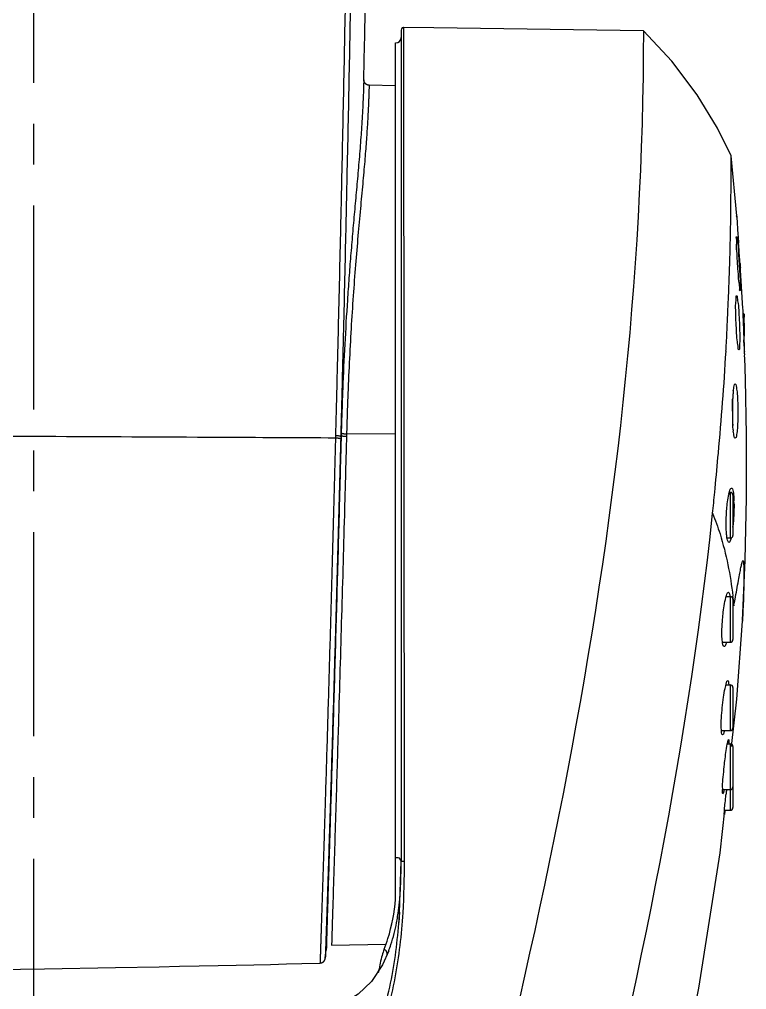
# Model space of a CAD drawing. Header units: millimetres. Extents: x 5828 to 6704, y 123 to 421.
# Drawn here: x 6340.75 to 6347.42, y 241.01 to 249.92 of the extents above; entities that cross this region are included whole.
import ezdxf

# ---------------------------------------------------------------- set-up
doc = ezdxf.new("R2010")
doc.units = ezdxf.units.MM
doc.linetypes.add('CENTER', pattern=[0.6, 0.375, -0.075, 0.075, -0.075])
doc.layers.add('中心线', color=7, linetype='Continuous')
doc.layers.add('外形图', color=7, linetype='Continuous')

msp = doc.modelspace()

# ---------------------------------------------------------------- linework, layer by layer
at = {"layer": '中心线', "linetype": 'CENTER', "ltscale": 5}
msp.add_line((6340.876, 281.2143), (6340.876, 224.7506), dxfattribs=at)
at = {"layer": '外形图', "linetype": 'ByBlock'}
for p, q in [((6343.917, 249.7773), (6343.9216, 249.9961)), ((6344.2822, 242.1933), (6344.2763, 249.85)), ((6343.9127, 249.5567), (6343.917, 249.7773)), ((6344.251, 249.825), (6344.251, 242.1911)), ((6344.201, 241.8446), (6344.201, 249.7068)), ((6343.909, 249.3568), (6343.9127, 249.5567)), ((6343.9091, 249.3648), (6343.9091, 249.3648)), ((6343.9091, 249.3648), (6343.9091, 249.3648)), ((6343.9091, 249.3646), (6343.9091, 249.3647)), ((6343.9091, 249.3645), (6343.9091, 249.3646)), ((6343.9091, 249.3638), (6343.9091, 249.3641)), ((6343.9091, 249.3635), (6343.9091, 249.3638)), ((6343.9092, 249.3632), (6343.9091, 249.3635)), ((6344.201, 249.3142), (6343.958, 249.3184)), ((6347.3332, 248.1193), (6347.2822, 248.669)), ((6347.2785, 248.0625), (6347.2789, 248.0865)), ((6347.3341, 248.1081), (6347.3331, 248.1193)), ((6347.3338, 248.1071), (6347.3451, 247.9466)), ((6347.2749, 247.8785), (6347.2752, 247.89)), ((6347.3451, 247.9466), (6347.3463, 247.9305)), ((6347.3463, 247.9305), (6347.3506, 247.8693)), ((6347.2746, 247.8658), (6347.2749, 247.8785)), ((6347.2727, 247.7873), (6347.2728, 247.7931)), ((6347.2692, 247.666), (6347.27, 247.692)), ((6347.2625, 247.4723), (6347.2634, 247.497)), ((6347.3899, 247.2263), (6347.3901, 247.22)), ((6347.3901, 247.22), (6347.3902, 247.2177)), ((6347.3937, 247.2193), (6347.3901, 247.2193)), ((6347.3916, 247.1766), (6347.3933, 247.1324)), ((6347.3937, 247.2193), (6347.3954, 247.2084)), ((6347.3954, 247.2084), (6347.3961, 247.2029)), ((6347.4003, 247.2193), (6347.3961, 247.2193)), ((6347.401, 247.2167), (6347.4003, 247.2193)), ((6347.401, 247.2167), (6347.401, 247.1879)), ((6347.3933, 247.1324), (6347.394, 247.1138)), ((6347.401, 247.1318), (6347.401, 247.0139)), ((6347.2382, 246.9339), (6347.2389, 246.947)), ((6347.2389, 246.947), (6347.239, 246.9497)), ((6347.4017, 246.9221), (6347.401, 246.9379)), ((6347.2985, 246.1854), (6347.2985, 246.4419)), ((6343.6966, 246.0912), (6343.7005, 246.1031)), ((6343.7011, 246.1257), (6343.7005, 246.1031)), ((6343.75, 246.1159), (6343.7494, 246.0935)), ((6344.201, 246.1144), (6343.75, 246.1159)), ((6343.6484, 246.0999), (6343.6479, 246.078)), ((6343.6966, 246.0912), (6343.696, 246.0693)), ((6347.1316, 245.5801), (6347.1353, 245.6185)), ((6347.2668, 245.5793), (6347.2735, 245.5793)), ((6347.2735, 245.5793), (6347.2735, 245.1593)), ((6347.2985, 245.5543), (6347.2985, 245.1843)), ((6347.2735, 245.1593), (6347.2456, 245.1593)), ((6347.2372, 244.6226), (6347.2735, 244.6226)), ((6347.2735, 244.6226), (6347.2735, 244.2026)), ((6347.2985, 244.5976), (6347.2985, 244.2276)), ((6347.3014, 244.5978), (6347.3015, 244.5967)), ((6347.3015, 244.5967), (6347.3029, 244.584)), ((6347.3162, 244.5846), (6347.3188, 244.5991)), ((6347.307, 244.5446), (6347.3077, 244.5372)), ((6347.3077, 244.5372), (6347.3086, 244.5423)), ((6347.3086, 244.5423), (6347.3162, 244.5846)), ((6347.3857, 244.4028), (6347.3853, 244.396)), ((6347.203, 244.2026), (6347.2735, 244.2026)), ((6347.2344, 243.8116), (6347.2735, 243.8116)), ((6347.2735, 243.8116), (6347.2735, 243.3916)), ((6347.2985, 243.7865), (6347.2985, 243.4166)), ((6347.1927, 243.3916), (6347.2735, 243.3916)), ((6347.2481, 243.2696), (6347.2735, 243.2696)), ((6347.2735, 243.2696), (6347.2735, 242.6593)), ((6347.2985, 243.2446), (6347.2985, 242.6843)), ((6347.2185, 243.0596), (6347.2189, 243.0628)), ((6347.203, 242.8496), (6347.2735, 242.8496)), ((6347.2346, 242.8001), (6347.2353, 242.8063)), ((6347.1807, 242.2689), (6347.2232, 242.6593)), ((6347.2215, 242.6593), (6347.2735, 242.6593)), ((6344.2371, 241.718), (6344.251, 242.1911)), ((6344.234, 241.6762), (6344.2302, 241.6279)), ((6344.2328, 241.655), (6344.2371, 241.718)), ((6344.2374, 241.7248), (6344.234, 241.6762)), ((6343.6128, 241.42), (6344.1102, 241.4287)), ((6343.5542, 241.2977), (6343.5543, 241.298)), ((6343.5543, 241.2984), (6343.5544, 241.2987)), ((6343.5543, 241.298), (6343.5543, 241.2984)), ((6343.5544, 241.299), (6343.5545, 241.2993)), ((6343.5544, 241.2987), (6343.5544, 241.299)), ((6343.5545, 241.2999), (6343.5546, 241.3001)), ((6343.5545, 241.2996), (6343.5545, 241.2999)), ((6343.5545, 241.2993), (6343.5545, 241.2996)), ((6343.5546, 241.3004), (6343.5641, 241.3764)), ((6343.5546, 241.3001), (6343.5546, 241.3004)), ((6343.564, 241.3761), (6343.5641, 241.3764)), ((6344.1374, 241.3679), (6344.0809, 241.2413)), ((6344.1199, 241.3233), (6344.1374, 241.368))]:
    msp.add_line(p, q, dxfattribs=at)
for points in [[(6344.2763, 249.85), (6344.272, 249.8496), (6344.2613, 249.8452), (6344.2537, 249.8363), (6344.251, 249.825)], [(6346.4762, 249.8185), (6344.553, 249.8468), (6344.2763, 249.85)], [(6347.2822, 248.6689), (6347.1579, 248.9227), (6346.9708, 249.2307), (6346.7378, 249.5387), (6346.4762, 249.8185)], [(6343.9091, 249.3641), (6343.9091, 249.3643), (6343.9091, 249.3644)], [(6343.958, 249.3184), (6343.9572, 249.3185), (6343.9564, 249.3185), (6343.9556, 249.3185), (6343.9548, 249.3186), (6343.954, 249.3187), (6343.9532, 249.3188), (6343.9524, 249.3189), (6343.9516, 249.319), (6343.9508, 249.3191), (6343.95, 249.3192), (6343.9492, 249.3194), (6343.9485, 249.3195), (6343.9477, 249.3197), (6343.9469, 249.3199), (6343.9461, 249.3201), (6343.9454, 249.3203), (6343.9446, 249.3205), (6343.9438, 249.3207), (6343.9431, 249.321), (6343.9423, 249.3213), (6343.9416, 249.3215), (6343.9408, 249.3218), (6343.9401, 249.3221), (6343.9393, 249.3224), (6343.9386, 249.3227), (6343.9379, 249.323), (6343.9372, 249.3234), (6343.9364, 249.3237), (6343.9357, 249.3241), (6343.935, 249.3245), (6343.9343, 249.3249), (6343.9337, 249.3252), (6343.933, 249.3256), (6343.9323, 249.3261), (6343.9316, 249.3265), (6343.931, 249.3269), (6343.9303, 249.3274), (6343.9297, 249.3278), (6343.9291, 249.3283), (6343.9285, 249.3287), (6343.9278, 249.3292), (6343.9272, 249.3297), (6343.9267, 249.3302), (6343.9261, 249.3307), (6343.9255, 249.3312), (6343.925, 249.3317), (6343.9244, 249.3322), (6343.9239, 249.3327), (6343.9234, 249.3332), (6343.9228, 249.3337), (6343.9223, 249.3343), (6343.9219, 249.3348), (6343.9214, 249.3353), (6343.9209, 249.3358), (6343.9205, 249.3364), (6343.9201, 249.3369), (6343.9196, 249.3374), (6343.9192, 249.3379), (6343.9188, 249.3384), (6343.9185, 249.3389), (6343.9181, 249.3395), (6343.9178, 249.34), (6343.9174, 249.3404), (6343.9171, 249.3409), (6343.9168, 249.3414), (6343.9165, 249.3419), (6343.9162, 249.3424), (6343.9159, 249.3428), (6343.9156, 249.3433), (6343.9154, 249.3437), (6343.9151, 249.3442), (6343.9149, 249.3446), (6343.9147, 249.345), (6343.9144, 249.3455), (6343.9142, 249.3459), (6343.914, 249.3463), (6343.9138, 249.3467), (6343.9137, 249.3471), (6343.9135, 249.3474), (6343.9133, 249.3478), (6343.9131, 249.3482), (6343.913, 249.3486), (6343.9128, 249.3489), (6343.9127, 249.3493), (6343.9125, 249.3496), (6343.9124, 249.35), (6343.9122, 249.3503), (6343.9121, 249.3507), (6343.912, 249.351), (6343.9119, 249.3513), (6343.9118, 249.3517), (6343.9116, 249.352), (6343.9115, 249.3523), (6343.9114, 249.3526), (6343.9113, 249.3529), (6343.9112, 249.3532), (6343.9111, 249.3535), (6343.911, 249.3538), (6343.9109, 249.3541), (6343.9109, 249.3544), (6343.9108, 249.3547), (6343.9107, 249.355), (6343.9106, 249.3553), (6343.9105, 249.3556), (6343.9105, 249.3559), (6343.9104, 249.3562), (6343.9103, 249.3565), (6343.9102, 249.3568), (6343.9102, 249.3571), (6343.9101, 249.3574), (6343.91, 249.3577), (6343.91, 249.3579), (6343.9099, 249.3582), (6343.9099, 249.3585), (6343.9098, 249.3588), (6343.9098, 249.3591), (6343.9097, 249.3594), (6343.9097, 249.3596), (6343.9096, 249.3599), (6343.9096, 249.3602), (6343.9095, 249.3605), (6343.9095, 249.3607), (6343.9094, 249.361), (6343.9094, 249.3612), (6343.9094, 249.3615), (6343.9093, 249.3617), (6343.9093, 249.3619), (6343.9093, 249.3622), (6343.9093, 249.3624), (6343.9092, 249.3626), (6343.9092, 249.3628), (6343.9092, 249.363), (6343.9092, 249.3632)], [(6347.3885, 247.2693), (6347.3727, 247.5714), (6347.3696, 247.6193)], [(6347.3857, 244.4028), (6347.4113, 244.9578), (6347.4241, 245.5284), (6347.4244, 246.1088), (6347.4149, 246.6165), (6347.4077, 246.8193)], [(6347.2872, 243.2458), (6347.3345, 243.6802), (6347.3853, 244.3959)], [(6346.1478, 237.3663), (6346.3467, 238.0955), (6346.7108, 239.6351), (6346.9867, 241.0269), (6347.1807, 242.2689)], [(6343.5066, 241.2568), (6343.5074, 241.2569), (6343.5082, 241.2569), (6343.509, 241.257), (6343.5098, 241.257), (6343.5106, 241.2571), (6343.5114, 241.2572), (6343.5121, 241.2573), (6343.5129, 241.2574), (6343.5137, 241.2576), (6343.5145, 241.2577), (6343.5153, 241.2579), (6343.516, 241.258), (6343.5168, 241.2582), (6343.5176, 241.2584), (6343.5183, 241.2586), (6343.5191, 241.2588), (6343.5199, 241.2591), (6343.5206, 241.2593), (6343.5214, 241.2595), (6343.5221, 241.2598), (6343.5229, 241.2601), (6343.5236, 241.2604), (6343.5243, 241.2607), (6343.525, 241.261), (6343.5258, 241.2613), (6343.5265, 241.2616), (6343.5272, 241.262), (6343.5279, 241.2623), (6343.5286, 241.2627), (6343.5293, 241.2631), (6343.53, 241.2635), (6343.5307, 241.2639), (6343.5314, 241.2643), (6343.532, 241.2647), (6343.5327, 241.2652), (6343.5333, 241.2656), (6343.534, 241.266), (6343.5346, 241.2665), (6343.5353, 241.267), (6343.5359, 241.2675), (6343.5365, 241.268), (6343.5371, 241.2685), (6343.5377, 241.269), (6343.5383, 241.2695), (6343.5389, 241.27), (6343.5395, 241.2706), (6343.5401, 241.2711), (6343.5406, 241.2717), (6343.5412, 241.2723), (6343.5417, 241.2728), (6343.5422, 241.2734), (6343.5428, 241.274), (6343.5433, 241.2746), (6343.5438, 241.2752), (6343.5443, 241.2758), (6343.5448, 241.2765), (6343.5452, 241.2771), (6343.5457, 241.2777), (6343.5462, 241.2784), (6343.5466, 241.279), (6343.547, 241.2797), (6343.5474, 241.2803), (6343.5479, 241.281), (6343.5483, 241.2817), (6343.5486, 241.2823), (6343.549, 241.283), (6343.5494, 241.2837), (6343.5497, 241.2844), (6343.5501, 241.2851), (6343.5504, 241.2857), (6343.5507, 241.2864), (6343.551, 241.2871), (6343.5513, 241.2877), (6343.5515, 241.2884), (6343.5518, 241.289), (6343.552, 241.2896), (6343.5522, 241.2902), (6343.5524, 241.2908), (6343.5526, 241.2914), (6343.5528, 241.2919), (6343.5529, 241.2924), (6343.553, 241.2929), (6343.5532, 241.2933), (6343.5533, 241.2937), (6343.5534, 241.2941), (6343.5535, 241.2945), (6343.5536, 241.2948), (6343.5537, 241.2951), (6343.5537, 241.2955), (6343.5538, 241.2958), (6343.5539, 241.296), (6343.5539, 241.2963), (6343.554, 241.2966), (6343.554, 241.2968), (6343.5541, 241.297), (6343.5541, 241.2972), (6343.5542, 241.2977)], [(6339.376, 241.1693), (6339.5461, 241.1737), (6339.7278, 241.1782), (6339.9194, 241.1827), (6340.1196, 241.1872), (6340.3269, 241.1916), (6340.5397, 241.1959), (6340.7566, 241.2001), (6340.976, 241.2042)], [(6344.0809, 241.2413), (6343.9778, 241.0872), (6343.856, 240.97), (6343.7111, 240.8779), (6343.5373, 240.8054), (6343.3385, 240.752), (6343.1134, 240.7146), (6342.8533, 240.6892), (6342.5485, 240.6722), (6342.1937, 240.6597), (6341.7835, 240.6462), (6341.3125, 240.6304), (6340.876, 240.6257)], [(6340.976, 241.2042), (6341.6273, 241.2158), (6342.0285, 241.2231)], [(6342.0285, 241.2231), (6342.2162, 241.2266), (6342.3963, 241.2301), (6342.5698, 241.2337), (6342.737, 241.2373), (6342.8976, 241.2409), (6343.0515, 241.2446), (6343.1986, 241.2483), (6343.3398, 241.2521), (6343.5066, 241.2568)]]:
    msp.add_lwpolyline(points, dxfattribs=at)
for centre, radius, start, end in [((6344.201, 249.7569), 0.05, 270, 0), ((6320.3538, 248.4971), 26.9282, 358.70816, 359.07531), ((6319.7949, 248.5074), 27.4872, 358.5109, 358.66251), ((6320.9697, 248.4767), 26.312, 358.29119, 358.49873), ((6322.2941, 248.4363), 24.9869, 357.84548, 358.23321), ((6358.5916, 248.5032), 11.2573, 184.1915, 184.39173), ((6315.3401, 248.7065), 31.9463, 357.57357, 357.78592), ((6302.2066, 249.2628), 45.0915, 357.41032, 357.57387), ((6361.4572, 247.7064), 14.0755, 181.98978, 182.1574), ((6293.3022, 249.6317), 54.0035, 357.15328, 357.36265), ((6373.7061, 248.0498), 26.3287, 182.03737, 182.18873), ((6368.865, 247.9172), 21.4862, 182.32841, 182.49704), ((6318.6588, 248.3773), 28.6158, 356.99159, 357.10892), ((6359.3872, 247.4209), 11.9959, 182.38327, 182.6124), ((6335.4924, 246.5181), 11.919, 1.93118, 2.21929), ((6338.5103, 246.6158), 8.8996, 1.64479, 1.95731), ((6348.5473, 246.3754), 1.2525, 174.37628, 176.24726), ((6348.1947, 246.4091), 0.8984, 173.66941, 174.31361), ((6348.098, 246.4197), 0.8011, 173.47461, 173.66054), ((6348.978, 246.3457), 1.6843, 176.70432, 176.91564), ((6348.9478, 246.3474), 1.654, 176.53231, 176.70423), ((6348.9148, 246.3494), 1.6209, 176.33402, 176.53242), ((6348.8698, 246.3523), 1.5759, 176.17609, 176.33406), ((6349.9638, 246.3212), 2.6703, 179.89625, 180.86223), ((6349.1176, 246.3097), 1.8241, 180.90271, 181.41713), ((6348.9338, 246.3053), 1.6402, 181.42028, 183.12264), ((6348.8649, 246.3017), 1.5712, 183.12802, 183.35292), ((6348.8317, 246.2997), 1.538, 183.35276, 183.60502), ((6348.7635, 246.2954), 1.4696, 183.6037, 183.94167), ((6348.1264, 246.2404), 0.8301, 185.95166, 186.52562), ((6348.0567, 246.2325), 0.76, 186.53228, 186.67394), ((6348.0243, 246.2287), 0.7273, 186.67303, 186.94032), ((6307.4115, 249.4018), 39.9036, 354.22545, 354.50417), ((6347.2735, 245.5543), 0.025, 0, 90), ((6347.7455, 245.4528), 0.4958, 166.89146, 167.45004), ((6345.986, 245.4608), 1.3229, 1.20892, 1.76283), ((6345.847, 245.4579), 1.4619, 0.52586, 1.20817), ((6345.875, 245.4132), 1.4319, 353.86007, 354.10409), ((6347.2735, 245.1843), 0.025, 270, 0), ((6347.2735, 244.5976), 0.025, 0, 90), ((6343.242, 244.1507), 4.0839, 6.2852, 6.67935), ((6343.0151, 244.1262), 4.3122, 5.56855, 6.09384), ((6347.2735, 244.2276), 0.025, 270, 0), ((6347.2735, 243.7866), 0.025, 0, 90), ((6347.2735, 243.4166), 0.025, 270, 0), ((6347.2735, 243.2446), 0.025, 0, 90), ((6358.8054, 241.5962), 11.6333, 173.81557, 174.02931), ((6347.2735, 242.8746), 0.025, 270, 0), ((6347.2735, 242.6843), 0.025, 270, 0), ((6341.7019, 242.0631), 2.5459, 354.39032, 354.93341), ((6341.9527, 242.0371), 2.2938, 351.91742, 354.42386), ((6342.4043, 241.9692), 1.8371, 349.26991, 350.08979), ((6342.2519, 241.9953), 1.9917, 350.10335, 351.89861), ((6344.0815, 241.3395), 0.0416, 337.80879, 0.31485), ((6346.3167, 240.7207), 2.3193, 168.42225, 168.87588)]:
    msp.add_arc(centre, radius, start, end, dxfattribs=at)
for points, knots in [([(6343.8733, 261.0821), (6343.8699, 261.0431), (6343.8638, 260.9651), (6343.8552, 260.8089), (6343.8514, 260.6525), (6343.8499, 260.4961), (6343.8494, 260.3397), (6343.8493, 260.1443), (6343.8486, 259.9097), (6343.8474, 259.6752), (6343.8461, 259.4407), (6343.845, 259.2063), (6343.8439, 258.9718), (6343.8424, 258.6592), (6343.8401, 258.2684), (6343.837, 257.7994), (6343.8337, 257.3304), (6343.83, 256.8612), (6343.8247, 256.2354), (6343.8173, 255.453), (6343.8069, 254.5139), (6343.7951, 253.5748), (6343.7816, 252.6359), (6343.7667, 251.6976), (6343.7531, 250.9163), (6343.7415, 250.2917), (6343.7325, 249.8238), (6343.7232, 249.3563), (6343.7135, 248.8893), (6343.7052, 248.5004), (6343.6984, 248.1895), (6343.6914, 247.8791), (6343.6825, 247.4915), (6343.6734, 247.1042), (6343.6658, 246.7947), (6343.66, 246.5629), (6343.6543, 246.3313), (6343.6504, 246.177), (6343.6484, 246.0999)], [0, 0, 0, 0, 0.007831, 0.015661, 0.031318, 0.039146, 0.046974, 0.062628, 0.07828, 0.09393, 0.109579, 0.125227, 0.140874, 0.156521, 0.187816, 0.219113, 0.250415, 0.281725, 0.313042, 0.375701, 0.438382, 0.501067, 0.563736, 0.626367, 0.688938, 0.720195, 0.751429, 0.782635, 0.81381, 0.844952, 0.860509, 0.876057, 0.90712, 0.938131, 0.953618, 0.969095, 0.984555, 1, 1, 1, 1]), ([(6343.9097, 261.0795), (6343.9065, 261.0405), (6343.9009, 260.9625), (6343.8933, 260.8062), (6343.8903, 260.6498), (6343.8895, 260.4934), (6343.8895, 260.376), (6343.8897, 260.2587), (6343.89, 260.1023), (6343.8898, 259.9068), (6343.8891, 259.6723), (6343.8883, 259.4377), (6343.8877, 259.2032), (6343.887, 258.9687), (6343.8859, 258.656), (6343.8841, 258.2651), (6343.8816, 257.796), (6343.8787, 257.3268), (6343.8754, 256.8575), (6343.8717, 256.3881), (6343.8677, 255.9185), (6343.8618, 255.2922), (6343.8535, 254.5093), (6343.842, 253.5697), (6343.8288, 252.6304), (6343.8142, 251.6917), (6343.8007, 250.9099), (6343.7893, 250.2851), (6343.7804, 249.8169), (6343.7711, 249.3492), (6343.7615, 248.8819), (6343.7532, 248.4928), (6343.7464, 248.1819), (6343.7394, 247.8713), (6343.7306, 247.4835), (6343.7215, 247.096), (6343.7139, 246.7864), (6343.7081, 246.5544), (6343.7025, 246.3227), (6343.6986, 246.1683), (6343.6966, 246.0912)], [0, 0, 0, 0, 0.007829, 0.015656, 0.031309, 0.039135, 0.046961, 0.054787, 0.062612, 0.078261, 0.093909, 0.109556, 0.125201, 0.140846, 0.15649, 0.18778, 0.219074, 0.250373, 0.281681, 0.312997, 0.344321, 0.375654, 0.438335, 0.501023, 0.563696, 0.626332, 0.688909, 0.72017, 0.751407, 0.782616, 0.813794, 0.844938, 0.860497, 0.876047, 0.907112, 0.938126, 0.953614, 0.969092, 0.984554, 1, 1, 1, 1]), ([(6346.4762, 249.8185), (6346.4772, 247.5411), (6345.9345, 242.9806), (6344.7684, 238.5734), (6344.1831, 236.3693)], [0, 0, 0, 0, 0.499665, 1, 1, 1, 1]), ([(6343.9091, 249.3648), (6343.9091, 249.3651), (6343.9091, 249.3656), (6343.9091, 249.3663), (6343.9091, 249.3668), (6343.909, 249.3672), (6343.909, 249.3676), (6343.909, 249.368), (6343.909, 249.3684), (6343.909, 249.3687), (6343.9089, 249.369), (6343.9089, 249.3691), (6343.9089, 249.3692), (6343.9089, 249.3692), (6343.9088, 249.3692), (6343.9088, 249.3692), (6343.9088, 249.3691), (6343.9087, 249.369), (6343.9087, 249.3689), (6343.9087, 249.3687), (6343.9086, 249.3684), (6343.9086, 249.3681), (6343.9086, 249.3677), (6343.9085, 249.3673), (6343.9085, 249.3669), (6343.9085, 249.3664), (6343.9084, 249.3655), (6343.9083, 249.3641), (6343.9082, 249.3626), (6343.9081, 249.361), (6343.908, 249.3594), (6343.9079, 249.3573), (6343.9078, 249.3546), (6343.9077, 249.3514), (6343.9075, 249.3472), (6343.9073, 249.3419), (6343.9071, 249.3356), (6343.9069, 249.3292), (6343.9067, 249.3229), (6343.9065, 249.3165), (6343.9062, 249.308), (6343.9059, 249.2974), (6343.9055, 249.2847), (6343.9049, 249.2678), (6343.9041, 249.2466), (6343.9028, 249.2127), (6343.901, 249.1704), (6343.8986, 249.1196), (6343.896, 249.0688), (6343.8931, 249.018), (6343.89, 248.9672), (6343.8867, 248.9165), (6343.882, 248.8488), (6343.8757, 248.7643), (6343.8675, 248.6629), (6343.8589, 248.5615), (6343.85, 248.4602), (6343.8408, 248.3589), (6343.8316, 248.2576), (6343.8194, 248.1225), (6343.8044, 247.9536), (6343.7874, 247.7509), (6343.7717, 247.548), (6343.7526, 247.2774), (6343.7325, 246.9389), (6343.7168, 246.6002), (6343.7071, 246.3291), (6343.703, 246.1935), (6343.7011, 246.1257)], [0, 0, 0, 0, 0.000244, 0.000488, 0.00061, 0.000732, 0.000855, 0.000977, 0.001098, 0.001222, 0.001279, 0.001311, 0.00133, 0.001346, 0.001355, 0.001368, 0.001387, 0.001407, 0.001468, 0.001527, 0.001589, 0.001711, 0.001833, 0.001955, 0.002077, 0.002199, 0.002444, 0.002932, 0.00342, 0.003908, 0.004397, 0.004885, 0.005861, 0.006838, 0.007815, 0.009768, 0.011721, 0.013674, 0.015627, 0.01758, 0.019533, 0.02344, 0.027346, 0.031252, 0.039065, 0.046877, 0.062502, 0.078127, 0.093752, 0.109377, 0.125002, 0.140627, 0.156252, 0.187502, 0.218752, 0.250002, 0.281252, 0.312502, 0.343752, 0.375002, 0.437502, 0.500002, 0.562502, 0.625002, 0.750001, 0.875, 0.9375, 1, 1, 1, 1]), ([(6343.958, 249.3184), (6343.9579, 249.3184), (6343.9579, 249.3183), (6343.9579, 249.3182), (6343.9578, 249.3179), (6343.9578, 249.3175), (6343.9577, 249.317), (6343.9576, 249.316), (6343.9575, 249.3146), (6343.9574, 249.3125), (6343.9572, 249.31), (6343.9571, 249.307), (6343.9569, 249.3036), (6343.9568, 249.2997), (6343.9565, 249.2935), (6343.9562, 249.2847), (6343.9558, 249.2728), (6343.9554, 249.2591), (6343.9549, 249.2435), (6343.9543, 249.2261), (6343.9536, 249.2069), (6343.9528, 249.186), (6343.9519, 249.1632), (6343.9505, 249.1294), (6343.9483, 249.0827), (6343.9451, 249.0216), (6343.9411, 248.9536), (6343.9364, 248.879), (6343.9306, 248.7978), (6343.9239, 248.7103), (6343.9163, 248.6166), (6343.9076, 248.5169), (6343.8947, 248.3725), (6343.8766, 248.1784), (6343.8541, 247.9303), (6343.8315, 247.6632), (6343.81, 247.3789), (6343.7908, 247.0796), (6343.7739, 246.7674), (6343.7624, 246.5003), (6343.7549, 246.2819), (6343.7516, 246.1714), (6343.75, 246.1159)], [0, 0, 0, 0, 0.000023, 0.000079, 0.000171, 0.000297, 0.000459, 0.000657, 0.00116, 0.001806, 0.002596, 0.003528, 0.004603, 0.005821, 0.007182, 0.010332, 0.014051, 0.018338, 0.023191, 0.028609, 0.034587, 0.041123, 0.048214, 0.055856, 0.072782, 0.091867, 0.113077, 0.136398, 0.161764, 0.189114, 0.218413, 0.24962, 0.282661, 0.353935, 0.431771, 0.515497, 0.604506, 0.698191, 0.795804, 0.896655, 0.948063, 1, 1, 1, 1]), ([(6347.2789, 248.0865), (6347.2801, 248.1697), (6347.2805, 248.3638), (6347.2859, 248.558), (6347.2822, 248.6689)], [0, 0, 0, 0, 0.428509, 1, 1, 1, 1]), ([(6347.3331, 248.1193), (6347.332, 248.1193), (6347.3349, 248.1127), (6347.3336, 248.1101), (6347.3338, 248.1071)], [0, 0, 0, 0, 0.251923, 1, 1, 1, 1]), ([(6347.3419, 247.679), (6347.3398, 247.7109), (6347.338, 247.7678), (6347.329, 247.8516), (6347.338, 247.8897), (6347.3266, 247.929), (6347.333, 247.929)], [0, 0, 0, 0, 0.38245, 0.706809, 0.923636, 1, 1, 1, 1]), ([(6347.333, 247.929), (6347.3395, 247.929), (6347.3331, 247.8901), (6347.3471, 247.8515), (6347.3491, 247.768), (6347.3541, 247.7109), (6347.3562, 247.679)], [0, 0, 0, 0, 0.077555, 0.294673, 0.618483, 1, 1, 1, 1]), ([(6347.3644, 247.6804), (6347.3635, 247.6934), (6347.3589, 247.7564), (6347.3542, 247.8194), (6347.3506, 247.8693)], [0, 0, 0, 0, 0.207218, 1, 1, 1, 1]), ([(6347.3647, 247.429), (6347.3582, 247.429), (6347.3649, 247.468), (6347.3509, 247.5065), (6347.3494, 247.5901), (6347.3439, 247.6471), (6347.3419, 247.679)], [0, 0, 0, 0, 0.077446, 0.294563, 0.618443, 1, 1, 1, 1]), ([(6347.3562, 247.679), (6347.3582, 247.6472), (6347.3604, 247.5902), (6347.3689, 247.5065), (6347.3598, 247.4683), (6347.371, 247.4291), (6347.3647, 247.429)], [0, 0, 0, 0, 0.382541, 0.706873, 0.92362, 1, 1, 1, 1]), ([(6347.3693, 247.6193), (6347.3675, 247.6193), (6347.3707, 247.6311), (6347.3678, 247.6357), (6347.3674, 247.6412)], [0, 0, 0, 0, 0.25333, 1, 1, 1, 1]), ([(6347.3278, 247.1371), (6347.3265, 247.169), (6347.3255, 247.2261), (6347.3221, 247.3094), (6347.3301, 247.3487), (6347.326, 247.3871), (6347.3326, 247.3871)], [0, 0, 0, 0, 0.381588, 0.705186, 0.921647, 1, 1, 1, 1]), ([(6347.3326, 247.3871), (6347.3393, 247.3871), (6347.338, 247.3492), (6347.3494, 247.3093), (6347.3526, 247.2263), (6347.3565, 247.169), (6347.3579, 247.1371)], [0, 0, 0, 0, 0.079785, 0.29663, 0.619561, 1, 1, 1, 1]), ([(6347.3888, 247.2693), (6347.3851, 247.2693), (6347.3942, 247.246), (6347.3895, 247.237), (6347.3899, 247.2263)], [0, 0, 0, 0, 0.256211, 1, 1, 1, 1]), ([(6347.3961, 247.2029), (6347.3966, 247.199), (6347.3977, 247.1911), (6347.3986, 247.1832), (6347.399, 247.1792)], [0, 0, 0, 0, 0.499995, 1, 1, 1, 1]), ([(6347.3539, 246.8871), (6347.3471, 246.8871), (6347.3482, 246.925), (6347.3366, 246.9649), (6347.3331, 247.0478), (6347.3292, 247.1052), (6347.3278, 247.1371)], [0, 0, 0, 0, 0.079966, 0.296889, 0.619726, 1, 1, 1, 1]), ([(6347.3579, 247.1371), (6347.3593, 247.1052), (6347.3603, 247.0481), (6347.364, 246.9648), (6347.3562, 246.9255), (6347.3604, 246.8871), (6347.3539, 246.8871)], [0, 0, 0, 0, 0.381667, 0.705219, 0.921646, 1, 1, 1, 1]), ([(6347.1353, 245.6185), (6347.1455, 245.7257), (6347.184, 246.1442), (6347.2188, 246.5632), (6347.2352, 246.8754)], [0, 0, 0, 0, 0.256132, 1, 1, 1, 1]), ([(6347.4069, 246.8193), (6347.4022, 246.8194), (6347.4112, 246.849), (6347.4044, 246.8606), (6347.4038, 246.8742)], [0, 0, 0, 0, 0.258571, 1, 1, 1, 1]), ([(6347.3021, 246.5108), (6347.304, 246.527), (6347.308, 246.5438), (6347.3127, 246.576), (6347.3191, 246.576)], [0, 0, 0, 0, 0.719698, 1, 1, 1, 1]), ([(6347.3191, 246.576), (6347.3261, 246.576), (6347.3302, 246.5398), (6347.3385, 246.4977), (6347.3422, 246.4156), (6347.3439, 246.358), (6347.3441, 246.326)], [0, 0, 0, 0, 0.083499, 0.299646, 0.621137, 1, 1, 1, 1]), ([(6347.3441, 246.326), (6347.3443, 246.2941), (6347.3432, 246.2364), (6347.34, 246.1544), (6347.3323, 246.112), (6347.3275, 246.076), (6347.3204, 246.076)], [0, 0, 0, 0, 0.378651, 0.699819, 0.915819, 1, 1, 1, 1]), ([(6347.3008, 246.1543), (6347.3001, 246.1607), (6347.2989, 246.1741), (6347.2978, 246.1874), (6347.2974, 246.1944)], [0, 0, 0, 0, 0.480869, 1, 1, 1, 1]), ([(6343.7005, 246.1031), (6343.6988, 246.0425), (6343.6922, 245.7983), (6343.6858, 245.5542), (6343.6808, 245.3706)], [0, 0, 0, 0, 0.248127, 1, 1, 1, 1]), ([(6343.7005, 246.1031), (6343.7007, 246.1028), (6343.7012, 246.1021), (6343.7028, 246.1009), (6343.7058, 246.0995), (6343.7106, 246.098), (6343.7166, 246.0967), (6343.7238, 246.0955), (6343.7348, 246.0942), (6343.7434, 246.0937), (6343.7494, 246.0935)], [0, 0, 0, 0, 0.020925, 0.04747, 0.119975, 0.218968, 0.342466, 0.487026, 0.648255, 1, 1, 1, 1]), ([(6343.7011, 246.1257), (6343.7013, 246.1254), (6343.7018, 246.1247), (6343.7034, 246.1235), (6343.7065, 246.122), (6343.7112, 246.1205), (6343.7173, 246.1191), (6343.7244, 246.1179), (6343.7354, 246.1166), (6343.7441, 246.116), (6343.75, 246.1159)], [0, 0, 0, 0, 0.021304, 0.04812, 0.120937, 0.220032, 0.343485, 0.487889, 0.648881, 1, 1, 1, 1]), ([(6347.3204, 246.076), (6347.314, 246.076), (6347.3082, 246.1077), (6347.3043, 246.1247), (6347.3023, 246.1408)], [0, 0, 0, 0, 0.283209, 1, 1, 1, 1]), ([(6343.6479, 246.078), (6343.2919, 246.0799), (6341.868, 246.0873), (6340.444, 246.094), (6339.376, 246.0986)], [0, 0, 0, 0, 0.249984, 1, 1, 1, 1]), ([(6343.6479, 246.078), (6343.6466, 246.0277), (6343.6439, 245.9273), (6343.6386, 245.7264), (6343.6321, 245.4753), (6343.6242, 245.1739), (6343.616, 244.8726), (6343.6076, 244.5712), (6343.5991, 244.2699), (6343.5904, 243.9686), (6343.5816, 243.6673), (6343.5727, 243.3659), (6343.5637, 243.0646), (6343.5561, 242.8135), (6343.5499, 242.6127), (6343.5452, 242.462), (6343.5405, 242.3114), (6343.5357, 242.1607), (6343.5309, 242.0101), (6343.5269, 241.8845), (6343.5236, 241.7841), (6343.5212, 241.7088), (6343.5187, 241.6334), (6343.5167, 241.5707), (6343.515, 241.5205), (6343.5138, 241.4828), (6343.5126, 241.4451), (6343.5113, 241.4075), (6343.5103, 241.3761), (6343.5095, 241.351), (6343.5089, 241.3321), (6343.5084, 241.3165), (6343.508, 241.3039), (6343.5077, 241.2945), (6343.5074, 241.2851), (6343.5071, 241.2772), (6343.5069, 241.2709), (6343.5068, 241.267), (6343.5067, 241.2639), (6343.5066, 241.2615), (6343.5066, 241.2596), (6343.5065, 241.258), (6343.5065, 241.2572), (6343.5065, 241.2568)], [0, 0, 0, 0, 0.03125, 0.0625, 0.125, 0.1875, 0.25, 0.3125, 0.375, 0.4375, 0.5, 0.5625, 0.625, 0.6875, 0.71875, 0.75, 0.78125, 0.8125, 0.84375, 0.875, 0.890625, 0.90625, 0.921875, 0.9375, 0.945313, 0.953125, 0.960938, 0.96875, 0.976563, 0.980469, 0.984375, 0.988281, 0.990234, 0.992188, 0.994141, 0.996094, 0.99707, 0.998047, 0.998535, 0.999023, 0.999512, 0.999756, 1, 1, 1, 1]), ([(6343.696, 246.0693), (6343.6947, 246.0196), (6343.6921, 245.9203), (6343.6868, 245.7216), (6343.6803, 245.4732), (6343.6724, 245.1751), (6343.6642, 244.877), (6343.6558, 244.579), (6343.6472, 244.2809), (6343.6386, 243.9829), (6343.6298, 243.6848), (6343.6209, 243.3868), (6343.6119, 243.0887), (6343.6043, 242.8404), (6343.5981, 242.6417), (6343.5934, 242.4927), (6343.5887, 242.3436), (6343.5839, 242.1946), (6343.5799, 242.0705), (6343.5767, 241.9711), (6343.5742, 241.8966), (6343.5718, 241.8221), (6343.5693, 241.7476), (6343.5669, 241.6731), (6343.5648, 241.611), (6343.5632, 241.5613), (6343.562, 241.5241), (6343.5607, 241.4868), (6343.5597, 241.4558), (6343.5589, 241.431), (6343.5583, 241.4123), (6343.5576, 241.3937), (6343.557, 241.3751), (6343.5565, 241.3596), (6343.5561, 241.3471), (6343.5558, 241.3378), (6343.5555, 241.3285), (6343.5553, 241.3208), (6343.5551, 241.3145), (6343.5549, 241.3107), (6343.5548, 241.3076), (6343.5548, 241.3052), (6343.5547, 241.3033), (6343.5547, 241.3019), (6343.5547, 241.3012), (6343.5546, 241.3008), (6343.5546, 241.3006)], [0, 0, 0, 0, 0.03125, 0.0625, 0.125, 0.1875, 0.25, 0.3125, 0.375, 0.4375, 0.5, 0.5625, 0.625, 0.6875, 0.71875, 0.75, 0.78125, 0.8125, 0.84375, 0.859375, 0.875, 0.890625, 0.90625, 0.921875, 0.9375, 0.945313, 0.953125, 0.960938, 0.96875, 0.972656, 0.976563, 0.980469, 0.984375, 0.988281, 0.990234, 0.992188, 0.994141, 0.996094, 0.99707, 0.998047, 0.998535, 0.999023, 0.999512, 0.999756, 0.999878, 1, 1, 1, 1]), ([(6343.696, 246.0693), (6343.6958, 246.0696), (6343.6953, 246.0702), (6343.6937, 246.0713), (6343.6907, 246.0725), (6343.6861, 246.0738), (6343.6801, 246.075), (6343.6731, 246.0761), (6343.6622, 246.0773), (6343.6537, 246.0778), (6343.6479, 246.078)], [0, 0, 0, 0, 0.019815, 0.045555, 0.117074, 0.215593, 0.338998, 0.483819, 0.645683, 1, 1, 1, 1]), ([(6343.6966, 246.0912), (6343.6964, 246.0915), (6343.6959, 246.092), (6343.6943, 246.0931), (6343.6913, 246.0944), (6343.6866, 246.0957), (6343.6807, 246.097), (6343.6736, 246.098), (6343.6628, 246.0992), (6343.6543, 246.0997), (6343.6484, 246.0999)], [0, 0, 0, 0, 0.019956, 0.0458, 0.11744, 0.216, 0.339389, 0.48415, 0.645923, 1, 1, 1, 1]), ([(6343.7494, 246.0935), (6343.7477, 246.0336), (6343.7411, 245.7922), (6343.7346, 245.5508), (6343.7297, 245.3693)], [0, 0, 0, 0, 0.248136, 1, 1, 1, 1]), ([(6347.2626, 245.5653), (6347.2644, 245.5731), (6347.2699, 245.5896), (6347.2749, 245.6193), (6347.2868, 245.6193)], [0, 0, 0, 0, 0.400656, 1, 1, 1, 1]), ([(6347.2868, 245.6193), (6347.2905, 245.6193), (6347.298, 245.6061), (6347.2996, 245.5957), (6347.301, 245.5876)], [0, 0, 0, 0, 0.314196, 1, 1, 1, 1]), ([(6347.2386, 245.3693), (6347.2396, 245.3874), (6347.2438, 245.4515), (6347.2515, 245.5155), (6347.2615, 245.5606)], [0, 0, 0, 0, 0.281706, 1, 1, 1, 1]), ([(6343.6808, 245.3706), (6343.6773, 245.2404), (6343.6703, 244.9813), (6343.6595, 244.5957), (6343.6487, 244.2175), (6343.638, 243.8504), (6343.6277, 243.4978), (6343.6179, 243.1632), (6343.6085, 242.8497), (6343.5997, 242.5604), (6343.5928, 242.3356), (6343.5877, 242.17), (6343.5842, 242.057), (6343.581, 241.952), (6343.578, 241.8553), (6343.5753, 241.7669), (6343.5728, 241.6873), (6343.5706, 241.6164), (6343.569, 241.563), (6343.5679, 241.5248), (6343.5671, 241.4996), (6343.5665, 241.4767), (6343.5659, 241.4562), (6343.5654, 241.438), (6343.565, 241.4222), (6343.5646, 241.4087), (6343.5644, 241.3989), (6343.5642, 241.3923), (6343.5641, 241.3882), (6343.5641, 241.3847), (6343.564, 241.3819), (6343.564, 241.3796), (6343.564, 241.378), (6343.564, 241.3771), (6343.564, 241.3767), (6343.564, 241.3764), (6343.564, 241.3762), (6343.564, 241.3761)], [0, 0, 0, 0, 0.09777, 0.194606, 0.289579, 0.381799, 0.470352, 0.554371, 0.6331, 0.705789, 0.771694, 0.80191, 0.830206, 0.856511, 0.880757, 0.902887, 0.92285, 0.940607, 0.956105, 0.962989, 0.969294, 0.975016, 0.980156, 0.984711, 0.988678, 0.992056, 0.994841, 0.99601, 0.997031, 0.997902, 0.998623, 0.999193, 0.999613, 0.999766, 0.999882, 0.99996, 1, 1, 1, 1]), ([(6343.7297, 245.3693), (6343.7253, 245.2048), (6343.7162, 244.8756), (6343.702, 244.3819), (6343.6876, 243.8883), (6343.6754, 243.4769), (6343.6655, 243.1478), (6343.6581, 242.9009), (6343.6505, 242.6541), (6343.6441, 242.4484), (6343.639, 242.2839), (6343.6352, 242.1605), (6343.6313, 242.0371), (6343.6274, 241.9136), (6343.6242, 241.8108), (6343.6216, 241.7285), (6343.6197, 241.6668), (6343.6178, 241.6051), (6343.6163, 241.5537), (6343.6151, 241.5126), (6343.6138, 241.4714), (6343.613, 241.4406), (6343.6128, 241.42)], [0, 0, 0, 0, 0.125, 0.25, 0.375, 0.5, 0.5625, 0.625, 0.6875, 0.75, 0.78125, 0.8125, 0.84375, 0.875, 0.90625, 0.921875, 0.9375, 0.953125, 0.96875, 0.976563, 0.984375, 1, 1, 1, 1]), ([(6345.2179, 236.3693), (6345.4263, 237.111), (6346.2297, 240.0757), (6346.8701, 243.097), (6347.1126, 245.3869)], [0, 0, 0, 0, 0.250681, 1, 1, 1, 1]), ([(6347.1126, 245.3869), (6347.1376, 245.3249), (6347.2255, 245.0781), (6347.2756, 244.8191), (6347.2983, 244.6257)], [0, 0, 0, 0, 0.255697, 1, 1, 1, 1]), ([(6347.2461, 245.1533), (6347.2434, 245.1664), (6347.2345, 245.2381), (6347.2356, 245.3106), (6347.2386, 245.3693)], [0, 0, 0, 0, 0.185086, 1, 1, 1, 1]), ([(6347.2623, 245.1193), (6347.2582, 245.1193), (6347.2499, 245.1333), (6347.2478, 245.1446), (6347.2461, 245.1533)], [0, 0, 0, 0, 0.317091, 1, 1, 1, 1]), ([(6347.2777, 245.1423), (6347.2757, 245.1364), (6347.2729, 245.128), (6347.2655, 245.1193), (6347.2623, 245.1193)], [0, 0, 0, 0, 0.662005, 1, 1, 1, 1]), ([(6347.2826, 245.1594), (6347.2818, 245.1564), (6347.2803, 245.1506), (6347.2785, 245.1449), (6347.2777, 245.1423)], [0, 0, 0, 0, 0.529539, 1, 1, 1, 1]), ([(6347.3188, 244.5991), (6347.3292, 244.6565), (6347.3433, 244.7358), (6347.3616, 244.8327), (6347.3706, 244.8833), (6347.3802, 244.9213), (6347.3826, 244.9402), (6347.3922, 244.9562), (6347.3964, 244.9355), (6347.3974, 244.9169), (6347.3993, 244.877), (6347.3997, 244.8275), (6347.3994, 244.7351), (6347.3955, 244.5926), (6347.3896, 244.4707), (6347.3857, 244.4028)], [0, 0, 0, 0, 0.192049, 0.265525, 0.322933, 0.363786, 0.387983, 0.396352, 0.406994, 0.433022, 0.47418, 0.529808, 0.599178, 0.776249, 1, 1, 1, 1]), ([(6347.2034, 244.4126), (6347.2053, 244.435), (6347.2133, 244.509), (6347.2235, 244.5838), (6347.2399, 244.6332)], [0, 0, 0, 0, 0.301068, 1, 1, 1, 1]), ([(6347.2399, 244.6332), (6347.2424, 244.6408), (6347.2459, 244.6506), (6347.2538, 244.6626), (6347.2576, 244.6626)], [0, 0, 0, 0, 0.679182, 1, 1, 1, 1]), ([(6347.2576, 244.6626), (6347.2617, 244.6626), (6347.2687, 244.6457), (6347.2699, 244.6341), (6347.271, 244.6245)], [0, 0, 0, 0, 0.300938, 1, 1, 1, 1]), ([(6347.2176, 244.1626), (6347.2103, 244.1626), (6347.2025, 244.1973), (6347.1953, 244.2694), (6347.1985, 244.3538), (6347.2034, 244.4126)], [0, 0, 0, 0, 0.086848, 0.30183, 1, 1, 1, 1]), ([(6347.2377, 244.2007), (6347.2362, 244.1951), (6347.2318, 244.183), (6347.2264, 244.1626), (6347.2176, 244.1626)], [0, 0, 0, 0, 0.395198, 1, 1, 1, 1]), ([(6347.201, 243.6016), (6347.2042, 243.6336), (6347.2117, 243.6914), (6347.2234, 243.7732), (6347.2372, 243.8158), (6347.2439, 243.8515), (6347.2513, 243.8515)], [0, 0, 0, 0, 0.376084, 0.696136, 0.913737, 1, 1, 1, 1]), ([(6347.2513, 243.8515), (6347.255, 243.8516), (6347.2586, 243.8329), (6347.2594, 243.8227), (6347.2599, 243.8131)], [0, 0, 0, 0, 0.280629, 1, 1, 1, 1]), ([(6347.2023, 243.3516), (6347.1955, 243.3516), (6347.1935, 243.3884), (6347.1896, 243.43), (6347.1933, 243.5124), (6347.1977, 243.5698), (6347.201, 243.6016)], [0, 0, 0, 0, 0.081623, 0.297207, 0.619638, 1, 1, 1, 1]), ([(6347.219, 243.3896), (6347.2177, 243.3841), (6347.2135, 243.3727), (6347.2106, 243.3516), (6347.2023, 243.3516)], [0, 0, 0, 0, 0.406245, 1, 1, 1, 1]), ([(6347.2189, 243.0628), (6347.2214, 243.0858), (6347.2303, 243.1604), (6347.2398, 243.2352), (6347.2512, 243.286)], [0, 0, 0, 0, 0.307791, 1, 1, 1, 1]), ([(6347.2512, 243.286), (6347.2526, 243.2919), (6347.255, 243.298), (6347.2572, 243.3096), (6347.2595, 243.3096)], [0, 0, 0, 0, 0.723811, 1, 1, 1, 1]), ([(6347.2595, 243.3096), (6347.2628, 243.3096), (6347.261, 243.2899), (6347.2627, 243.2814), (6347.2625, 243.2721)], [0, 0, 0, 0, 0.261512, 1, 1, 1, 1]), ([(6347.2063, 242.8096), (6347.1999, 242.8096), (6347.2068, 242.8486), (6347.2012, 242.8874), (6347.2103, 242.9709), (6347.2151, 243.0279), (6347.2185, 243.0596)], [0, 0, 0, 0, 0.077234, 0.293818, 0.617994, 1, 1, 1, 1]), ([(6347.2177, 242.8476), (6347.2158, 242.8381), (6347.212, 242.8287), (6347.2099, 242.8096), (6347.2063, 242.8096)], [0, 0, 0, 0, 0.727535, 1, 1, 1, 1]), ([(6347.2199, 242.6193), (6347.2156, 242.6193), (6347.225, 242.6464), (6347.2196, 242.673), (6347.2291, 242.734), (6347.2321, 242.776), (6347.2346, 242.8001)], [0, 0, 0, 0, 0.071295, 0.278104, 0.598882, 1, 1, 1, 1]), ([(6347.2269, 242.6572), (6347.2255, 242.6478), (6347.2207, 242.6395), (6347.2232, 242.6193), (6347.2199, 242.6193)], [0, 0, 0, 0, 0.740767, 1, 1, 1, 1]), ([(6344.251, 242.1911), (6344.251, 242.2052), (6344.2336, 242.2281), (6344.2125, 242.224), (6344.207, 242.2215)], [0, 0, 0, 0, 0.701543, 1, 1, 1, 1]), ([(6344.2379, 241.8383), (6344.2404, 241.8661), (6344.2489, 241.9835), (6344.251, 242.1013), (6344.251, 242.1911)], [0, 0, 0, 0, 0.237024, 1, 1, 1, 1]), ([(6344.251, 242.1911), (6344.251, 242.1944), (6344.268, 242.191), (6344.275, 242.1934), (6344.2822, 242.1933)], [0, 0, 0, 0, 0.313185, 1, 1, 1, 1]), ([(6344.0947, 241.383), (6344.1075, 241.4153), (6344.1607, 241.5644), (6344.1889, 241.7217), (6344.201, 241.8446)], [0, 0, 0, 0, 0.219671, 1, 1, 1, 1]), ([(6340.876, 239.3556), (6341.277, 239.3556), (6341.8781, 239.3824), (6342.6632, 239.5135), (6343.2311, 239.6859), (6343.7284, 240.0262), (6344.0542, 240.5373), (6344.212, 241.1183), (6344.2561, 241.5169), (6344.2685, 241.717)], [0, 0, 0, 0, 0.252564, 0.377432, 0.50089, 0.623744, 0.747969, 0.873742, 1, 1, 1, 1]), ([(6340.876, 239.376), (6341.2701, 239.376), (6341.8604, 239.4022), (6342.631, 239.5297), (6343.1868, 239.6945), (6343.6759, 240.017), (6344.0054, 240.5058), (6344.1702, 241.0699), (6344.2184, 241.4591), (6344.2328, 241.655)], [0, 0, 0, 0, 0.25377, 0.379127, 0.502627, 0.62471, 0.748012, 0.873518, 1, 1, 1, 1]), ([(6344.1374, 241.368), (6344.1447, 241.3876), (6344.1743, 241.4723), (6344.1965, 241.5596), (6344.2093, 241.6271)], [0, 0, 0, 0, 0.23387, 1, 1, 1, 1]), ([(6344.0947, 241.383), (6344.0875, 241.3647), (6344.0672, 241.2999), (6344.0541, 241.2333), (6344.0445, 241.1862)], [0, 0, 0, 0, 0.290653, 1, 1, 1, 1]), ([(6344.11, 241.3717), (6344.1078, 241.3741), (6344.103, 241.3783), (6344.0975, 241.3816), (6344.0947, 241.383)], [0, 0, 0, 0, 0.510305, 1, 1, 1, 1]), ([(6344.1198, 241.3566), (6344.1186, 241.3594), (6344.1158, 241.3647), (6344.1121, 241.3695), (6344.11, 241.3717)], [0, 0, 0, 0, 0.498923, 1, 1, 1, 1]), ([(6344.1232, 241.3398), (6344.1232, 241.3426), (6344.1226, 241.3483), (6344.1209, 241.3539), (6344.1198, 241.3566)], [0, 0, 0, 0, 0.490875, 1, 1, 1, 1])]:
    msp.add_open_spline(points, degree=3, knots=knots, dxfattribs=at)
for points in [[(6347.2484, 247.1468), (6347.2497, 247.173), (6347.2509, 247.1992), (6347.252, 247.2254)], [(6347.399, 247.1792), (6347.4007, 247.1636), (6347.4012, 247.1476), (6347.3985, 247.1322)], [(6347.401, 247.1318), (6347.401, 247.1124), (6347.4006, 247.0928), (6347.3977, 247.0736)], [(6347.401, 246.9379), (6347.4004, 246.9523), (6347.3999, 246.9667), (6347.3993, 246.9811)], [(6347.2935, 246.326), (6347.2935, 246.3628), (6347.2942, 246.3996), (6347.2962, 246.4363)], [(6347.301, 245.5876), (6347.3037, 245.5729), (6347.3051, 245.5579), (6347.3062, 245.543)], [(6347.3062, 245.543), (6347.3072, 245.5292), (6347.3079, 245.5153), (6347.3083, 245.5015)], [(6347.3089, 245.4713), (6347.3092, 245.4373), (6347.3084, 245.4033), (6347.3068, 245.3693)], [(6347.3068, 245.3693), (6347.3052, 245.3349), (6347.3029, 245.3004), (6347.2994, 245.2661)], [(6344.2685, 241.717), (6344.2784, 241.8755), (6344.2824, 242.0344), (6344.2822, 242.1933)]]:
    msp.add_open_spline(points, degree=3, dxfattribs=at)

doc.saveas('drawing.dxf')
